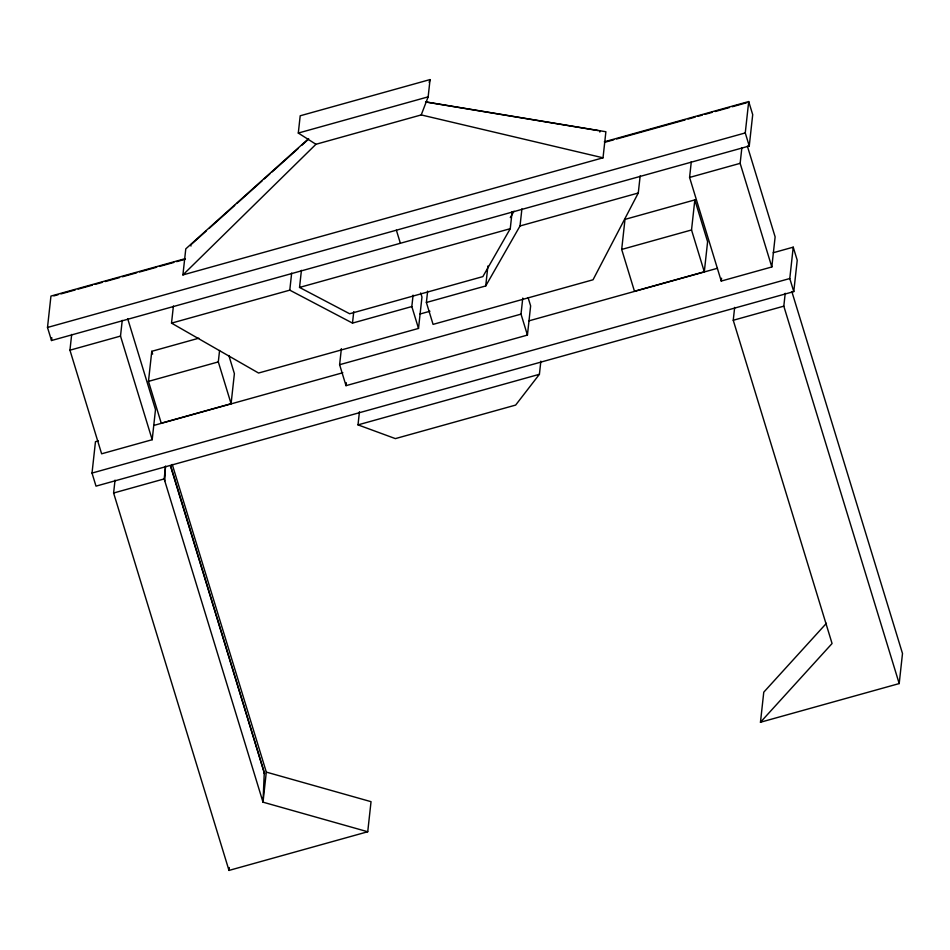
<?xml version="1.0" encoding="UTF-8"?>
<svg xmlns="http://www.w3.org/2000/svg" width="950" height="950" viewBox="0 0 950 950"><rect width="100%" height="100%" fill="white"/><g stroke="black" fill="none" stroke-linecap="round" stroke-linejoin="round"><path stroke-width="1.43" d="M164.789 480.914L165.407 466.616M264.302 772.136L263.007 802.168L367.733 831.749L371.034 801.681L266.309 772.101L172.247 464.443M604.295 141.823L748.707 101.567L752.709 114.641L749.253 146.003L51.502 340.527L47.5 327.465L50.944 296.091L185.357 258.626M51.502 340.527L51.811 337.678M127.728 318.796L155.491 409.64L152.19 439.707L101.626 453.803L69.944 350.194L71.677 334.436M773.205 252.748L793.226 247.166L797.228 260.241L793.773 291.603L96.009 486.139L92.019 473.064L95.463 441.702L98.325 440.907M152.19 439.707L120.508 336.086L122.241 320.34M367.733 831.749L228.998 870.426L113.608 493.014L115.033 480.13M228.855 355.526L234.389 373.647L231.088 403.702L161.251 423.178L148.473 381.378L151.774 351.31L198.811 338.2M420.707 292.968L421.966 297.065L418.511 328.427L258.554 373.029L171.523 323.131L173.399 306.019M425.624 101.876L605.886 131.741L603.024 157.807L182.911 274.93L185.784 248.864L308.655 138.629M266.309 772.101L263.007 802.168L164.172 478.919L165.597 466.022M231.088 403.702L218.31 361.902L219.569 350.455M315.946 144.281L298.3 133.059L300.2 115.781L430.053 79.574L428.153 96.853L421.23 114.926L315.946 144.281L182.911 274.93M171.523 323.131L289.786 290.154L291.662 273.054M228.998 870.426L229.306 867.552M512.145 211.589L510.257 228.689L482.861 276.604L349.636 313.749L299.535 287.434L301.423 270.334M528.069 297.54L530.634 305.924L527.428 335.089L346.014 385.664L339.613 364.705L341.371 348.662M289.786 290.154L352.497 323.095L353.744 311.695M346.014 385.664L346.346 382.755M540.859 361.178L539.41 374.3L515.648 405.08L395.378 438.615L358.008 424.876L359.444 411.754M418.511 328.427L411.825 306.553L413.084 295.153M640.169 175.893L638.281 193.004L593.038 279.775L433.069 324.378L426.384 302.492L427.642 291.092M426.384 302.492L485.723 285.95L487.908 266M485.723 285.95L520.018 225.969L521.906 208.869M527.428 335.089L521.016 314.129L522.773 298.086M621.692 249.446L624.993 219.379L694.83 199.904L707.607 241.716L704.306 271.783L634.469 291.246L621.692 249.446L691.529 229.971L694.83 199.904M747.353 146.051L775.129 236.894L771.816 266.962L721.252 281.058L689.581 177.448L691.303 161.69M721.252 281.058L721.572 278.196M771.816 266.962L740.145 163.341L741.879 147.594M749.253 146.003L745.263 132.929L748.707 101.567M826.429 623.295L763.764 692.182L760.463 722.249L832.069 643.518L733.246 320.269L734.659 307.384M760.463 722.249L899.199 683.572L783.809 306.161L785.222 293.277M793.773 291.603L789.783 278.528L793.226 247.166M899.199 683.572L902.5 653.505L791.884 291.709M429.139 82.306L430.053 79.574M510.328 217.586L513.986 211.197M206.197 231.016L190.831 244.803L190.974 246.062M209.487 228.071L234.721 205.426M236.918 203.454L262.152 180.821M264.349 178.849L269.824 173.933M272.021 171.962L298.359 148.331M301.649 145.386L308.228 139.472M298.3 133.059L428.153 96.853M53.818 295.889L58.104 294.702M60.966 293.906L75.24 289.916M78.102 289.121L92.388 285.142M95.237 284.347L102.386 282.352M105.236 281.556L119.522 277.578M122.384 276.783L136.669 272.793M139.519 271.997L156.667 267.223M159.517 266.428L173.803 262.438M176.664 261.642L185.226 259.255M605.186 142.179L613.748 139.792M616.609 138.997L685.176 119.878M688.026 119.082L695.174 117.087M698.024 116.292L702.311 115.104M705.173 114.309L712.31 112.314M715.172 111.518L729.446 107.528M732.307 106.732L746.593 102.754M47.5 327.465L745.263 132.929M69.944 350.194L120.508 336.086M689.581 177.448L740.145 163.341M299.535 287.434L510.257 228.689M520.018 225.969L638.281 193.004M352.497 323.095L411.825 306.553M148.473 381.378L218.31 361.902M419.947 314.034L429.946 311.244M339.613 364.705L521.016 314.129M154.09 425.351L342.831 372.733M528.711 320.91L717.44 268.292M92.019 473.064L789.783 278.528M113.608 493.014L164.172 478.919M358.008 424.876L539.41 374.3M733.246 320.269L783.809 306.161M425.541 101.959L598.227 130.577M421.23 114.926L603.024 157.807M691.529 229.971L704.306 271.783M396.376 230.197L400.378 243.271M151.774 351.31L152.629 354.101M170.846 466.45L264.587 773.775L170.359 465.559M599.699 130.815L599.842 132.074"/></g></svg>
